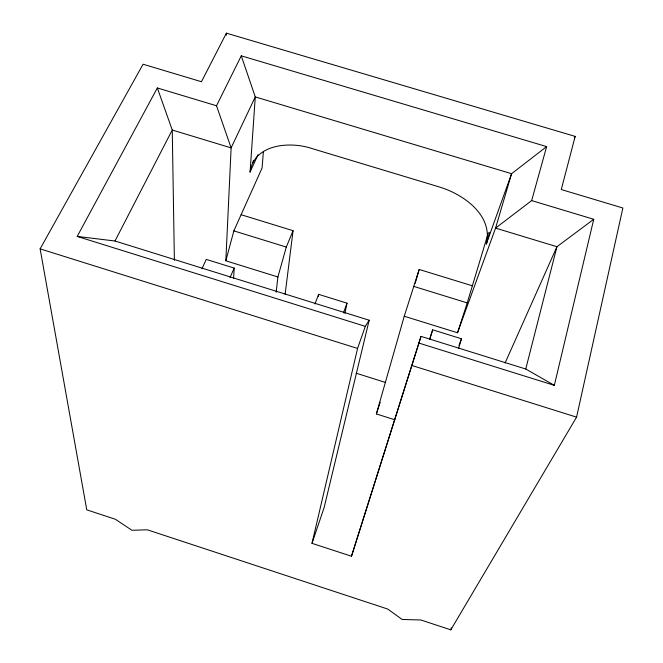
<?xml version="1.0" encoding="UTF-8"?>
<svg xmlns="http://www.w3.org/2000/svg" width="663" height="663" viewBox="0 0 663 663"><rect width="100%" height="100%" fill="white"/><g stroke="black" fill="none" stroke-linecap="round" stroke-linejoin="round"><path stroke-width="0.99" d="M226.315 35.214L226.398 33.15L575.161 136.396L561.271 189.543L622.872 208L576.578 417.143L450.807 629.85L420.939 620.004L402.06 619.433L387.83 609.09L147.343 529.803L131.929 530.284L115.37 519.262L86.762 509.83L40.128 248.865L143.075 64.228L201.461 81.723L226.398 33.15M276.164 292.275L277.896 276.968L225.834 260.791L231.122 147.882L216.511 105.765L241.266 55.833L546.644 146.598L531.668 200.599L495.576 228.097L457.52 332.776L404.256 316.226L419.173 269.46L472.329 285.803M233.6 278.394L234.196 268.092L206.243 259.399L201.966 268.764M258.015 154.62L250.075 172.073L255.272 96.906L241.266 55.833M263.377 151.918L262.059 168.037L233.857 230.873L225.834 260.791M285.123 294.297L293.063 230.691L241.108 214.713M546.644 146.598L511.587 173.698L486.31 244.009C493.289 215.508 463.827 194.524 439.925 187.148L311.792 148.479C289.93 141.169 254.062 143.896 250.075 172.073M318.306 296.386L318.646 294.355L347.006 303.173L344.909 313.317M531.668 200.599L593.741 219.279L554.343 385.352L525.751 369.018L421.022 336.381L351.489 556.24L311.991 543.328L357.564 348.44L365.313 326.353L369.175 320.221L114.981 241.001L77.198 236.426L157.338 87.955L216.511 105.765M369.175 320.221L324.091 507.709L311.991 543.328M525.751 369.018L556.945 246.711L593.741 219.279M450.807 629.85L451.329 627.844M277.896 276.968L286.292 247.059L293.063 230.691M394.941 419.836L376.369 413.936L404.256 316.226M415.179 283.383L419.173 269.46M458.639 348.332L461.465 338.776L432.69 329.826L429.781 338.677M457.52 332.776L467.233 302.9L488.382 232.655M486.31 244.009L489.783 232.332M429.723 339.323L432.69 329.826M351.489 556.24L421.022 336.381M376.369 413.936L380.206 402.267M343.459 312.87L347.006 303.173M458.945 345.531L461.465 338.776M314.95 303.986L318.646 294.355M574.365 138.31L575.161 136.396M230.053 277.524L234.196 268.092M505.073 363.034L556.945 246.711L495.576 228.097L511.587 173.698L255.272 96.906L231.122 147.882L172.247 130.023L157.338 87.955M252.727 162.311L253.564 160.463M114.981 241.001L172.247 130.023L174.386 260.319M233.857 230.873L286.292 247.059M413.579 286.341L467.233 302.9M77.198 236.426L365.313 326.353M418.867 343.061L554.343 385.352M40.128 248.865L357.564 348.44M411.748 365.437L576.578 417.143M356.089 373.186L385.617 382.493"/></g></svg>
